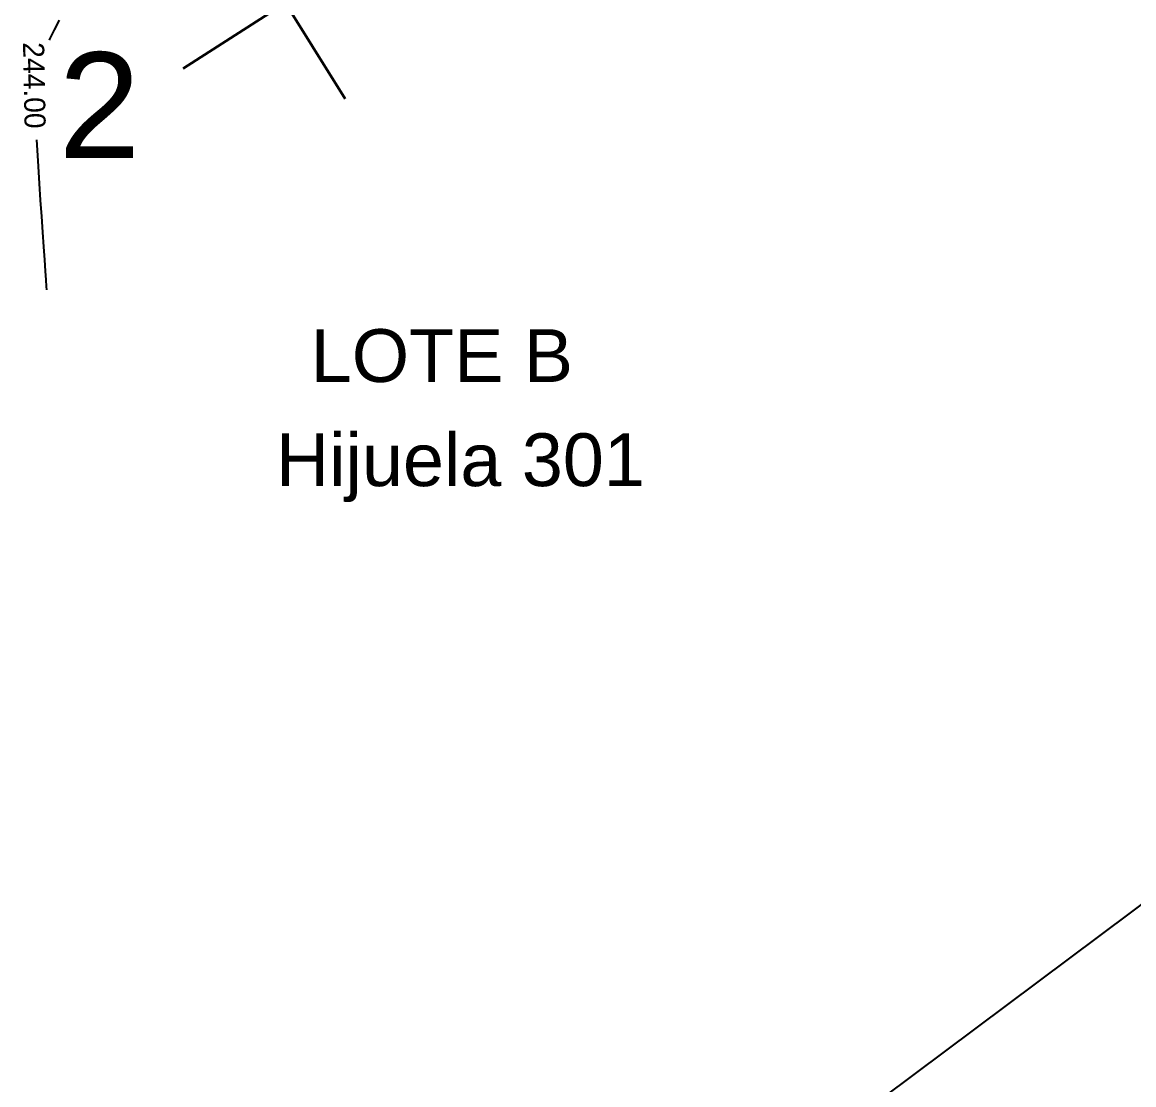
# Model space of a CAD drawing. Header units: metres. Extents: x 708941 to 724052, y 5405153 to 5413472.
# Drawn here: x 709931.6 to 710142.2, y 5411598 to 5411799.3 of the extents above; entities that cross this region are included whole.
import ezdxf

# ---------------------------------------------------------------- set-up
doc = ezdxf.new("R2010")
doc.units = ezdxf.units.M
doc.header["$LTSCALE"] = 12.7
doc.header["$MEASUREMENT"] = 0
doc.linetypes.add('ACAD_ISO08W100', pattern=[36, 24, -3, 6, -3])
doc.layers.add('CONT-MNR1', color=251, linetype='Continuous')
doc.layers.add('poligono colbun', color=7, linetype='Continuous')
doc.layers.add('corte', color=214, linetype='ACAD_ISO08W100', lineweight=40)

msp = doc.modelspace()

# ---------------------------------------------------------------- linework, layer by layer
at = {"layer": 'CONT-MNR1', "elevation": 244, "flags": 128}
for points in [[(709938.62, 5411799.72), (709937.67, 5411797.88), (709936.77, 5411796.08), (709936.7, 5411795.94)], [(709934.29, 5411777.02), (709934.4, 5411775.09), (709934.59, 5411771.96), (709934.79, 5411768.77), (709935.01, 5411765.58), (709935.22, 5411762.48), (709935.42, 5411759.51), (709935.61, 5411756.77), (709935.79, 5411754.3), (709935.94, 5411752.18), (709936.06, 5411750.48), (709936.15, 5411749.27), (709936.19, 5411748.62)]]:
    msp.add_lwpolyline(points, dxfattribs=at)
at = {"layer": 'corte', "color": 6, "ltscale": 0.08}
msp.add_line((709992.74, 5411784.82), (709759.96, 5412157.87), dxfattribs=at)
msp.add_line((709992.74, 5411784.82), (709759.96, 5412157.87), dxfattribs=at)
at = {"layer": 'corte', "color": 6}
msp.add_lwpolyline([(709962.09, 5411790.54), (710045.93, 5411844.37), (710007.92, 5411837.27), (710023.14, 5411814.86)], dxfattribs=at)
msp.add_lwpolyline([(709962.09, 5411790.54), (710045.93, 5411844.37), (710007.92, 5411837.27), (710023.14, 5411814.86)], dxfattribs=at)
at = {"layer": 'poligono colbun', "color": 252, "linetype": 'Continuous'}
msp.add_lwpolyline([(710680.57, 5412661.16), (710749.55, 5412633.78), (710672.84, 5412521.48), (710591.85, 5412501.1), (710569.48, 5412503.18), (710545.27, 5412510.5), (710535.63, 5412499.99), (710482.02, 5412401.56), (710525.42, 5412295.94), (710537.45, 5412259.96), (710556.21, 5412203.44), (710581.34, 5412134.03), (710603.17, 5412080.93), (710634.57, 5412017.81), (710573.1, 5411968.4), (710503.78, 5411906.89), (710265.44, 5411723.21), (710082.77, 5411586.69), (709941.61, 5411481.35), (709909.89, 5411479.81), (709854.1, 5411506.46), (709655.99, 5411275.74), (709654.54, 5411277.23)], dxfattribs=at)

# ---------------------------------------------------------------- texts
at = {"layer": 'CONT-MNR1', "insert": (709933.86, 5411787.35, 244), "char_height": 4, "attachment_point": 5, "rotation": 271.0774}
msp.add_mtext('{244.00}', dxfattribs=at)
at = {"layer": 'corte', "color": 0, "insert": (709938.45, 5411793.61), "char_height": 20, "width": 758.2044, "attachment_point": 1}
msp.add_mtext('{\\fArial|b0|i0|c0|p34;2}', dxfattribs=at)
msp.add_mtext('{\\fArial|b0|i0|c0|p34;2}', dxfattribs=at)
at = {"layer": 'poligono colbun', "color": 252, "linetype": 'Continuous', "char_height": 10, "width": 379.1022, "attachment_point": 1}
for s, insert in [('{\\fArial|b0|i0|c0|p34;LOTE B}', (709986.25, 5411741.16)), ('{\\fArial|b0|i0|c0|p34;Hijuela 301}', (709979.65, 5411721.43))]:
    msp.add_mtext(s, dxfattribs=dict(at, insert=insert))

doc.saveas('drawing.dxf')
